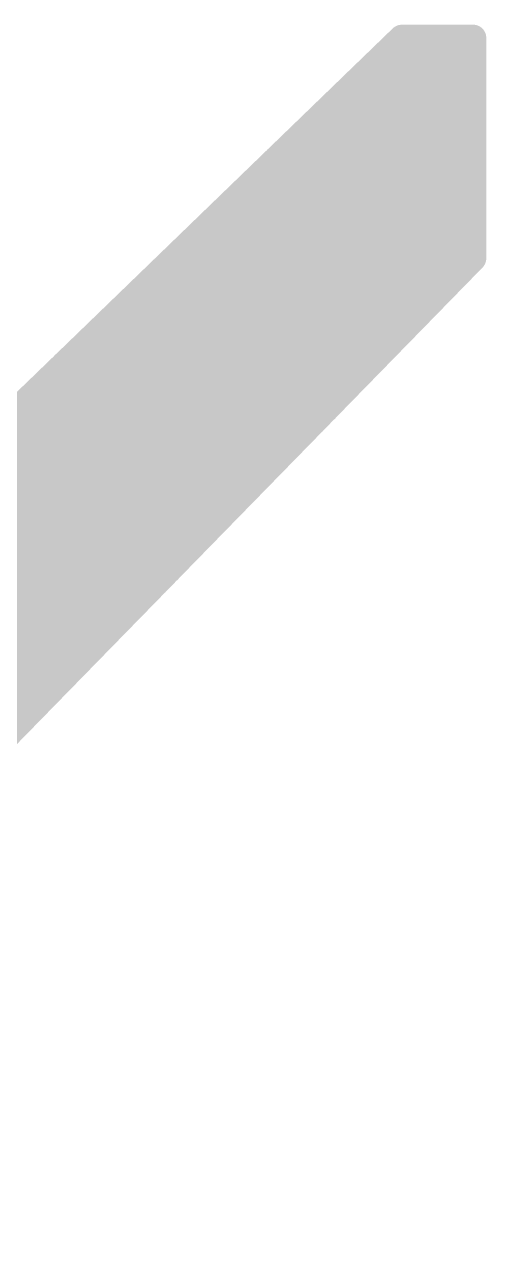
# Model space of a CAD drawing. Extents: x -22 to 197, y -17 to 116.
# Drawn here: x 122.168 to 123.051, y 61.769 to 64.132 of the extents above; entities that cross this region are included whole.
import ezdxf

# ---------------------------------------------------------------- set-up
doc = ezdxf.new("R2010")
doc.units = 0
doc.header["$MEASUREMENT"] = 0
doc.layers.add('TOPOVERLAY', color=2, linetype='CONTINUOUS')

msp = doc.modelspace()

# ---------------------------------------------------------------- linework, layer by layer
at = {"layer": 'TOPOVERLAY', "const_width": 0.05}
for points in [[(121.3654, 62.6329), (122.8899, 64.1074)], [(122.8799, 64.0979), (123.0264, 64.0979)], [(122.8899, 64.1074), (123.0264, 64.1074)], [(123.0264, 63.6854), (123.0264, 64.1074)], [(122.8674, 64.0854), (123.0264, 64.0854)], [(122.8419, 64.0609), (123.0264, 64.0609)], [(122.8544, 64.0729), (123.0264, 64.0729)], [(122.8164, 64.0364), (123.0264, 64.0364)], [(122.8289, 64.0484), (123.0264, 64.0484)], [(122.7909, 64.0114), (123.0264, 64.0114)], [(122.8034, 64.0239), (123.0264, 64.0239)], [(122.7654, 63.9869), (123.0264, 63.9869)], [(122.7784, 63.9994), (123.0264, 63.9994)], [(122.7399, 63.9624), (123.0264, 63.9624)], [(122.7529, 63.9749), (123.0264, 63.9749)], [(122.7144, 63.9379), (123.0264, 63.9379)], [(122.7274, 63.9499), (123.0264, 63.9499)], [(122.6894, 63.9134), (123.0264, 63.9134)], [(122.7019, 63.9254), (123.0264, 63.9254)], [(122.6639, 63.8884), (123.0264, 63.8884)], [(122.6764, 63.9009), (123.0264, 63.9009)], [(122.6384, 63.8639), (123.0264, 63.8639)], [(122.6509, 63.8764), (123.0264, 63.8764)], [(122.6129, 63.8394), (123.0264, 63.8394)], [(122.6254, 63.8519), (123.0264, 63.8519)], [(122.5874, 63.8149), (123.0264, 63.8149)], [(122.6004, 63.8269), (123.0264, 63.8269)], [(122.5619, 63.7904), (123.0264, 63.7904)], [(122.5749, 63.8024), (123.0264, 63.8024)], [(122.5494, 63.7779), (123.0264, 63.7779)], [(122.5239, 63.7534), (123.0264, 63.7534)], [(122.5364, 63.7654), (123.0264, 63.7654)], [(122.4984, 63.7289), (123.0264, 63.7289)], [(122.5114, 63.7409), (123.0264, 63.7409)], [(122.4729, 63.7039), (123.0264, 63.7039)], [(122.4859, 63.7164), (123.0264, 63.7164)], [(121.1784, 61.7939), (123.0264, 63.6854)], [(122.4474, 63.6794), (123.0204, 63.6794)], [(122.4604, 63.6919), (123.0264, 63.6919)], [(122.4224, 63.6549), (122.9964, 63.6549)], [(122.4349, 63.6674), (123.0084, 63.6674)], [(122.3969, 63.6304), (122.9724, 63.6304)], [(122.4094, 63.6424), (122.9844, 63.6424)], [(122.3714, 63.6059), (122.9484, 63.6059)], [(122.3839, 63.6179), (122.9604, 63.6179)], [(122.3459, 63.5809), (122.9244, 63.5809)], [(122.3584, 63.5934), (122.9364, 63.5934)], [(122.3204, 63.5564), (122.9004, 63.5564)], [(122.3334, 63.5689), (122.9124, 63.5689)], [(122.2949, 63.5319), (122.8764, 63.5319)], [(122.3079, 63.5444), (122.8884, 63.5444)], [(122.2694, 63.5074), (122.8524, 63.5074)], [(122.2824, 63.5194), (122.8644, 63.5194)], [(122.2439, 63.4829), (122.8284, 63.4829)], [(122.2569, 63.4949), (122.8404, 63.4949)], [(122.2314, 63.4704), (122.8164, 63.4704)], [(122.2059, 63.4459), (122.7924, 63.4459)], [(122.2189, 63.4579), (122.8044, 63.4579)], [(122.1804, 63.4214), (122.7684, 63.4214)], [(122.1934, 63.4334), (122.7804, 63.4334)], [(122.1549, 63.3964), (122.7444, 63.3964)], [(122.1679, 63.4089), (122.7564, 63.4089)], [(122.1299, 63.3719), (122.7204, 63.3719)], [(122.1424, 63.3844), (122.7324, 63.3844)], [(122.1044, 63.3474), (122.6959, 63.3474)], [(122.1169, 63.3599), (122.7084, 63.3599)], [(122.0789, 63.3229), (122.6719, 63.3229)], [(122.0914, 63.3349), (122.6839, 63.3349)], [(122.0534, 63.2984), (122.6479, 63.2984)], [(122.0659, 63.3104), (122.6599, 63.3104)], [(122.0279, 63.2734), (122.6239, 63.2734)], [(122.0409, 63.2859), (122.6359, 63.2859)], [(122.0024, 63.2489), (122.5999, 63.2489)], [(122.0154, 63.2614), (122.6119, 63.2614)], [(121.9769, 63.2244), (122.5759, 63.2244)], [(121.9899, 63.2369), (122.5879, 63.2369)], [(121.9519, 63.1999), (122.5519, 63.1999)], [(121.9644, 63.2119), (122.5639, 63.2119)], [(121.9264, 63.1754), (122.5279, 63.1754)], [(121.9389, 63.1874), (122.5399, 63.1874)], [(121.9134, 63.1629), (122.5159, 63.1629)], [(121.8879, 63.1384), (122.4919, 63.1384)], [(121.9009, 63.1504), (122.5039, 63.1504)], [(121.8629, 63.1139), (122.4679, 63.1139)], [(121.8754, 63.1259), (122.4799, 63.1259)], [(121.8374, 63.0889), (122.4439, 63.0889)], [(121.8499, 63.1014), (122.4559, 63.1014)], [(121.8119, 63.0644), (122.4199, 63.0644)], [(121.8244, 63.0769), (122.4319, 63.0769)], [(121.7864, 63.0399), (122.3959, 63.0399)], [(121.7989, 63.0524), (122.4079, 63.0524)], [(121.7609, 63.0154), (122.3719, 63.0154)], [(121.7739, 63.0274), (122.3839, 63.0274)], [(121.7354, 62.9909), (122.3474, 62.9909)], [(121.7484, 63.0029), (122.3594, 63.0029)], [(121.7099, 62.9659), (122.3234, 62.9659)], [(121.7229, 62.9784), (122.3354, 62.9784)], [(121.6849, 62.9414), (122.2994, 62.9414)], [(121.6974, 62.9539), (122.3114, 62.9539)], [(121.6594, 62.9169), (122.2754, 62.9169)], [(121.6719, 62.9294), (122.2874, 62.9294)], [(121.6339, 62.8924), (122.2514, 62.8924)], [(121.6464, 62.9044), (122.2634, 62.9044)], [(121.6084, 62.8679), (122.2274, 62.8679)], [(121.6209, 62.8799), (122.2394, 62.8799)], [(121.5959, 62.8554), (122.2154, 62.8554)], [(121.5704, 62.8309), (122.1914, 62.8309)], [(121.5829, 62.8429), (122.2034, 62.8429)], [(121.5449, 62.8064), (122.1674, 62.8064)], [(121.5574, 62.8184), (122.1794, 62.8184)], [(121.5194, 62.7814), (122.1434, 62.7814)], [(121.5319, 62.7939), (122.1554, 62.7939)]]:
    msp.add_lwpolyline(points, dxfattribs=at)
at = {"layer": 'TOPOVERLAY', "const_width": 0.025}
for points in [[(122.8674, 64.0979, 1), (122.8924, 64.0979, 1)], [(122.8774, 64.1074, 1), (122.9024, 64.1074, 1)], [(122.8774, 64.1074, 1), (122.9024, 64.1074, 1)], [(123.0139, 64.1074, 1), (123.0389, 64.1074, 1)], [(123.0139, 64.1074, 1), (123.0389, 64.1074, 1)], [(123.0139, 64.0979, 1), (123.0389, 64.0979, 1)], [(122.8549, 64.0854, 1), (122.8799, 64.0854, 1)], [(123.0139, 64.0854, 1), (123.0389, 64.0854, 1)], [(122.8294, 64.0609, 1), (122.8544, 64.0609, 1)], [(122.8419, 64.0729, 1), (122.8669, 64.0729, 1)], [(123.0139, 64.0729, 1), (123.0389, 64.0729, 1)], [(123.0139, 64.0609, 1), (123.0389, 64.0609, 1)], [(122.8039, 64.0364, 1), (122.8289, 64.0364, 1)], [(122.8164, 64.0484, 1), (122.8414, 64.0484, 1)], [(123.0139, 64.0484, 1), (123.0389, 64.0484, 1)], [(123.0139, 64.0364, 1), (123.0389, 64.0364, 1)], [(122.7784, 64.0114, 1), (122.8034, 64.0114, 1)], [(122.7909, 64.0239, 1), (122.8159, 64.0239, 1)], [(123.0139, 64.0239, 1), (123.0389, 64.0239, 1)], [(123.0139, 64.0114, 1), (123.0389, 64.0114, 1)], [(122.7529, 63.9869, 1), (122.7779, 63.9869, 1)], [(122.7659, 63.9994, 1), (122.7909, 63.9994, 1)], [(123.0139, 63.9994, 1), (123.0389, 63.9994, 1)], [(123.0139, 63.9869, 1), (123.0389, 63.9869, 1)], [(122.7274, 63.9624, 1), (122.7524, 63.9624, 1)], [(122.7404, 63.9749, 1), (122.7654, 63.9749, 1)], [(123.0139, 63.9749, 1), (123.0389, 63.9749, 1)], [(123.0139, 63.9624, 1), (123.0389, 63.9624, 1)], [(122.7019, 63.9379, 1), (122.7269, 63.9379, 1)], [(122.7149, 63.9499, 1), (122.7399, 63.9499, 1)], [(123.0139, 63.9499, 1), (123.0389, 63.9499, 1)], [(123.0139, 63.9379, 1), (123.0389, 63.9379, 1)], [(122.6769, 63.9134, 1), (122.7019, 63.9134, 1)], [(122.6894, 63.9254, 1), (122.7144, 63.9254, 1)], [(123.0139, 63.9254, 1), (123.0389, 63.9254, 1)], [(123.0139, 63.9134, 1), (123.0389, 63.9134, 1)], [(122.6514, 63.8884, 1), (122.6764, 63.8884, 1)], [(122.6639, 63.9009, 1), (122.6889, 63.9009, 1)], [(123.0139, 63.9009, 1), (123.0389, 63.9009, 1)], [(123.0139, 63.8884, 1), (123.0389, 63.8884, 1)], [(122.6259, 63.8639, 1), (122.6509, 63.8639, 1)], [(122.6384, 63.8764, 1), (122.6634, 63.8764, 1)], [(123.0139, 63.8764, 1), (123.0389, 63.8764, 1)], [(123.0139, 63.8639, 1), (123.0389, 63.8639, 1)], [(122.6004, 63.8394, 1), (122.6254, 63.8394, 1)], [(122.6129, 63.8519, 1), (122.6379, 63.8519, 1)], [(123.0139, 63.8519, 1), (123.0389, 63.8519, 1)], [(123.0139, 63.8394, 1), (123.0389, 63.8394, 1)], [(122.5749, 63.8149, 1), (122.5999, 63.8149, 1)], [(122.5879, 63.8269, 1), (122.6129, 63.8269, 1)], [(123.0139, 63.8269, 1), (123.0389, 63.8269, 1)], [(123.0139, 63.8149, 1), (123.0389, 63.8149, 1)], [(122.5494, 63.7904, 1), (122.5744, 63.7904, 1)], [(122.5624, 63.8024, 1), (122.5874, 63.8024, 1)], [(123.0139, 63.8024, 1), (123.0389, 63.8024, 1)], [(123.0139, 63.7904, 1), (123.0389, 63.7904, 1)], [(122.5369, 63.7779, 1), (122.5619, 63.7779, 1)], [(123.0139, 63.7779, 1), (123.0389, 63.7779, 1)], [(122.5114, 63.7534, 1), (122.5364, 63.7534, 1)], [(122.5239, 63.7654, 1), (122.5489, 63.7654, 1)], [(123.0139, 63.7654, 1), (123.0389, 63.7654, 1)], [(123.0139, 63.7534, 1), (123.0389, 63.7534, 1)], [(122.4859, 63.7289, 1), (122.5109, 63.7289, 1)], [(122.4989, 63.7409, 1), (122.5239, 63.7409, 1)], [(123.0139, 63.7409, 1), (123.0389, 63.7409, 1)], [(123.0139, 63.7289, 1), (123.0389, 63.7289, 1)], [(122.4604, 63.7039, 1), (122.4854, 63.7039, 1)], [(122.4734, 63.7164, 1), (122.4984, 63.7164, 1)], [(123.0139, 63.7164, 1), (123.0389, 63.7164, 1)], [(123.0139, 63.7039, 1), (123.0389, 63.7039, 1)], [(122.4349, 63.6794, 1), (122.4599, 63.6794, 1)], [(122.4479, 63.6919, 1), (122.4729, 63.6919, 1)], [(123.0079, 63.6794, 1), (123.0329, 63.6794, 1)], [(123.0139, 63.6919, 1), (123.0389, 63.6919, 1)], [(123.0139, 63.6854, 1), (123.0389, 63.6854, 1)], [(123.0139, 63.6854, 1), (123.0389, 63.6854, 1)], [(122.4099, 63.6549, 1), (122.4349, 63.6549, 1)], [(122.4224, 63.6674, 1), (122.4474, 63.6674, 1)], [(122.9839, 63.6549, 1), (123.0089, 63.6549, 1)], [(122.9959, 63.6674, 1), (123.0209, 63.6674, 1)], [(122.3844, 63.6304, 1), (122.4094, 63.6304, 1)], [(122.3969, 63.6424, 1), (122.4219, 63.6424, 1)], [(122.9599, 63.6304, 1), (122.9849, 63.6304, 1)], [(122.9719, 63.6424, 1), (122.9969, 63.6424, 1)], [(122.3589, 63.6059, 1), (122.3839, 63.6059, 1)], [(122.3714, 63.6179, 1), (122.3964, 63.6179, 1)], [(122.9359, 63.6059, 1), (122.9609, 63.6059, 1)], [(122.9479, 63.6179, 1), (122.9729, 63.6179, 1)], [(122.3334, 63.5809, 1), (122.3584, 63.5809, 1)], [(122.3459, 63.5934, 1), (122.3709, 63.5934, 1)], [(122.9119, 63.5809, 1), (122.9369, 63.5809, 1)], [(122.9239, 63.5934, 1), (122.9489, 63.5934, 1)], [(122.3079, 63.5564, 1), (122.3329, 63.5564, 1)], [(122.3209, 63.5689, 1), (122.3459, 63.5689, 1)], [(122.8879, 63.5564, 1), (122.9129, 63.5564, 1)], [(122.8999, 63.5689, 1), (122.9249, 63.5689, 1)], [(122.2824, 63.5319, 1), (122.3074, 63.5319, 1)], [(122.2954, 63.5444, 1), (122.3204, 63.5444, 1)], [(122.8639, 63.5319, 1), (122.8889, 63.5319, 1)], [(122.8759, 63.5444, 1), (122.9009, 63.5444, 1)], [(122.2569, 63.5074, 1), (122.2819, 63.5074, 1)], [(122.2699, 63.5194, 1), (122.2949, 63.5194, 1)], [(122.8399, 63.5074, 1), (122.8649, 63.5074, 1)], [(122.8519, 63.5194, 1), (122.8769, 63.5194, 1)], [(122.2314, 63.4829, 1), (122.2564, 63.4829, 1)], [(122.2444, 63.4949, 1), (122.2694, 63.4949, 1)], [(122.8159, 63.4829, 1), (122.8409, 63.4829, 1)], [(122.8279, 63.4949, 1), (122.8529, 63.4949, 1)], [(122.2189, 63.4704, 1), (122.2439, 63.4704, 1)], [(122.8039, 63.4704, 1), (122.8289, 63.4704, 1)], [(122.1934, 63.4459, 1), (122.2184, 63.4459, 1)], [(122.2064, 63.4579, 1), (122.2314, 63.4579, 1)], [(122.7799, 63.4459, 1), (122.8049, 63.4459, 1)], [(122.7919, 63.4579, 1), (122.8169, 63.4579, 1)], [(122.1679, 63.4214, 1), (122.1929, 63.4214, 1)], [(122.1809, 63.4334, 1), (122.2059, 63.4334, 1)], [(122.7559, 63.4214, 1), (122.7809, 63.4214, 1)], [(122.7679, 63.4334, 1), (122.7929, 63.4334, 1)], [(122.1424, 63.3964, 1), (122.1674, 63.3964, 1)], [(122.1554, 63.4089, 1), (122.1804, 63.4089, 1)], [(122.7319, 63.3964, 1), (122.7569, 63.3964, 1)], [(122.7439, 63.4089, 1), (122.7689, 63.4089, 1)], [(122.7079, 63.3719, 1), (122.7329, 63.3719, 1)], [(122.7199, 63.3844, 1), (122.7449, 63.3844, 1)], [(122.6834, 63.3474, 1), (122.7084, 63.3474, 1)], [(122.6959, 63.3599, 1), (122.7209, 63.3599, 1)], [(122.6594, 63.3229, 1), (122.6844, 63.3229, 1)], [(122.6714, 63.3349, 1), (122.6964, 63.3349, 1)], [(122.6354, 63.2984, 1), (122.6604, 63.2984, 1)], [(122.6474, 63.3104, 1), (122.6724, 63.3104, 1)], [(122.6114, 63.2734, 1), (122.6364, 63.2734, 1)], [(122.6234, 63.2859, 1), (122.6484, 63.2859, 1)], [(122.5874, 63.2489, 1), (122.6124, 63.2489, 1)], [(122.5994, 63.2614, 1), (122.6244, 63.2614, 1)], [(122.5634, 63.2244, 1), (122.5884, 63.2244, 1)], [(122.5754, 63.2369, 1), (122.6004, 63.2369, 1)], [(122.5394, 63.1999, 1), (122.5644, 63.1999, 1)], [(122.5514, 63.2119, 1), (122.5764, 63.2119, 1)], [(122.5154, 63.1754, 1), (122.5404, 63.1754, 1)], [(122.5274, 63.1874, 1), (122.5524, 63.1874, 1)], [(122.5034, 63.1629, 1), (122.5284, 63.1629, 1)], [(122.4794, 63.1384, 1), (122.5044, 63.1384, 1)], [(122.4914, 63.1504, 1), (122.5164, 63.1504, 1)], [(122.4554, 63.1139, 1), (122.4804, 63.1139, 1)], [(122.4674, 63.1259, 1), (122.4924, 63.1259, 1)], [(122.4314, 63.0889, 1), (122.4564, 63.0889, 1)], [(122.4434, 63.1014, 1), (122.4684, 63.1014, 1)], [(122.4074, 63.0644, 1), (122.4324, 63.0644, 1)], [(122.4194, 63.0769, 1), (122.4444, 63.0769, 1)], [(122.3834, 63.0399, 1), (122.4084, 63.0399, 1)], [(122.3954, 63.0524, 1), (122.4204, 63.0524, 1)], [(122.3594, 63.0154, 1), (122.3844, 63.0154, 1)], [(122.3714, 63.0274, 1), (122.3964, 63.0274, 1)], [(122.3349, 62.9909, 1), (122.3599, 62.9909, 1)], [(122.3469, 63.0029, 1), (122.3719, 63.0029, 1)], [(122.3109, 62.9659, 1), (122.3359, 62.9659, 1)], [(122.3229, 62.9784, 1), (122.3479, 62.9784, 1)], [(122.2869, 62.9414, 1), (122.3119, 62.9414, 1)], [(122.2989, 62.9539, 1), (122.3239, 62.9539, 1)], [(122.2629, 62.9169, 1), (122.2879, 62.9169, 1)], [(122.2749, 62.9294, 1), (122.2999, 62.9294, 1)], [(122.2389, 62.8924, 1), (122.2639, 62.8924, 1)], [(122.2509, 62.9044, 1), (122.2759, 62.9044, 1)], [(122.2149, 62.8679, 1), (122.2399, 62.8679, 1)], [(122.2269, 62.8799, 1), (122.2519, 62.8799, 1)], [(122.2029, 62.8554, 1), (122.2279, 62.8554, 1)], [(122.1789, 62.8309, 1), (122.2039, 62.8309, 1)], [(122.1909, 62.8429, 1), (122.2159, 62.8429, 1)], [(122.1549, 62.8064, 1), (122.1799, 62.8064, 1)], [(122.1669, 62.8184, 1), (122.1919, 62.8184, 1)], [(122.1429, 62.7939, 1), (122.1679, 62.7939, 1)]]:
    msp.add_lwpolyline(points, format="xyb", close=True, dxfattribs=at)

doc.saveas('drawing.dxf')
